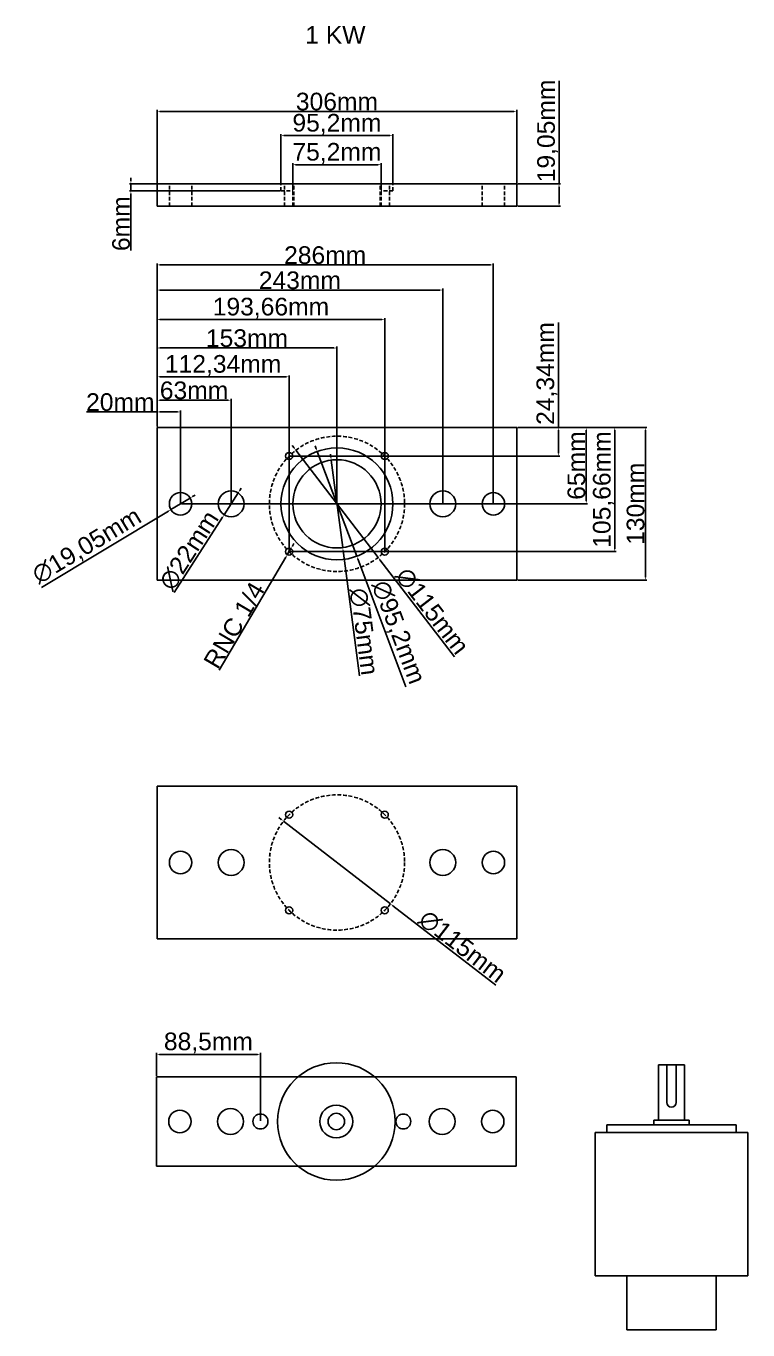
# Model space of a CAD drawing. Header units: centimetres. Extents: x 6534 to 31506, y 42826 to 109107.
# Drawn here: x 28963 to 29577, y 54862 to 55971 of the extents above; entities that cross this region are included whole.
import ezdxf

# ---------------------------------------------------------------- set-up
doc = ezdxf.new("R2010")
doc.units = ezdxf.units.CM
doc.header["$LTSCALE"] = 0.5
doc.linetypes.add('DASHED2', pattern=[9.525, 6.35, -3.175])
doc.styles.get("Standard").update_dxf_attribs({"font": 'arial.ttf'})
doc.dimstyles.new('ISO-25', dxfattribs={"dimtxt": 15, "dimasz": 2.5, "dimexe": 1.25, "dimexo": 0.625, "dimtad": 1, "dimtxsty": 'Standard', "dimcen": 2.5, "dimclrd": 1, "dimclre": 1, "dimadec": 0, "dimazin": 0, "dimtfac": 1, "dimtmove": 0, "dimatfit": 3, "dimfxl": 1, "dimarcsym": 0})

# ---------------------------------------------------------------- blocks, each defined once
blk = doc.blocks.new('*D366')
at = {"color": 1, "lineweight": -2, "transparency": 16777216}
for p, q in [((29074.6, 55837.1), (29074.6, 55899.4)), ((29077.1, 55898.1), (29378.1, 55898.1)), ((29380.6, 55837.1), (29380.6, 55899.4))]:
    blk.add_line(p, q, dxfattribs=at)
at = {"color": 1, "transparency": 16777216}
for points in [[(29077.1, 55898.5), (29077.1, 55897.7), (29074.6, 55898.1)], [(29378.1, 55898.5), (29378.1, 55897.7), (29380.6, 55898.1)]]:
    blk.add_solid(points, dxfattribs=at)
at = {"layer": 'Defpoints', "color": 0, "transparency": 16777216}
for p in [(29380.6, 55898.1), (29074.6, 55836.5), (29380.6, 55836.5)]:
    blk.add_point(p, dxfattribs=at)
at = {"color": 0, "transparency": 16777216, "insert": (29227.6, 55906.4), "char_height": 15, "attachment_point": 5}
blk.add_mtext('306mm', dxfattribs=at)
blk = doc.blocks.new('*D367')
at = {"color": 1, "lineweight": -2, "transparency": 16777216}
for p, q in [((29416.5, 55836.5), (29416.5, 55924)), ((29381.3, 55836.5), (29417.7, 55836.5)), ((29416.5, 55819.9), (29416.5, 55834)), ((29381.3, 55817.4), (29417.7, 55817.4))]:
    blk.add_line(p, q, dxfattribs=at)
at = {"color": 1, "transparency": 16777216}
for points in [[(29416, 55834), (29416.9, 55834), (29416.5, 55836.5)], [(29416, 55819.9), (29416.9, 55819.9), (29416.5, 55817.4)]]:
    blk.add_solid(points, dxfattribs=at)
at = {"layer": 'Defpoints', "color": 0, "transparency": 16777216}
for p in [(29380.6, 55836.5), (29416.5, 55836.5), (29380.6, 55817.4)]:
    blk.add_point(p, dxfattribs=at)
at = {"color": 0, "transparency": 16777216, "insert": (29406.8, 55881.5), "char_height": 15, "attachment_point": 5, "rotation": 90}
blk.add_mtext('19,05mm', dxfattribs=at)
blk = doc.blocks.new('*D368')
at = {"color": 1, "lineweight": -2, "transparency": 16777216}
for p, q in [((29074.6, 55642.5), (29014.6, 55642.5)), ((29074.6, 55630), (29074.6, 55643.8)), ((29092.1, 55642.5), (29077.1, 55642.5)), ((29094.6, 55565), (29094.6, 55643.8))]:
    blk.add_line(p, q, dxfattribs=at)
at = {"color": 1, "transparency": 16777216}
for points in [[(29077.1, 55643), (29077.1, 55642.1), (29074.6, 55642.5)], [(29092.1, 55643), (29092.1, 55642.1), (29094.6, 55642.5)]]:
    blk.add_solid(points, dxfattribs=at)
at = {"layer": 'Defpoints', "color": 0, "transparency": 16777216}
for p in [(29074.6, 55642.5), (29074.6, 55629.4), (29094.6, 55564.4)]:
    blk.add_point(p, dxfattribs=at)
at = {"color": 0, "transparency": 16777216, "insert": (29043.4, 55650.8), "char_height": 15, "attachment_point": 5}
blk.add_mtext('20mm', dxfattribs=at)
blk = doc.blocks.new('*D369')
at = {"color": 1, "lineweight": -2, "transparency": 16777216}
for p, q in [((29074.6, 55630), (29074.6, 55673.6)), ((29184.5, 55672.4), (29077.1, 55672.4)), ((29187, 55524.3), (29187, 55673.6))]:
    blk.add_line(p, q, dxfattribs=at)
at = {"color": 1, "transparency": 16777216}
for points in [[(29077.1, 55672.8), (29077.1, 55672), (29074.6, 55672.4)], [(29184.5, 55672.8), (29184.5, 55672), (29187, 55672.4)]]:
    blk.add_solid(points, dxfattribs=at)
at = {"layer": 'Defpoints', "color": 0, "transparency": 16777216}
for p in [(29074.6, 55672.4), (29074.6, 55629.4), (29187, 55523.7)]:
    blk.add_point(p, dxfattribs=at)
at = {"color": 0, "transparency": 16777216, "insert": (29130.8, 55682), "char_height": 15, "attachment_point": 5}
blk.add_mtext('112,34mm', dxfattribs=at)
blk = doc.blocks.new('*D370')
at = {"color": 1, "lineweight": -2, "transparency": 16777216}
for p, q in [((29074.6, 55630), (29074.6, 55698.1)), ((29225.1, 55696.9), (29077.1, 55696.9)), ((29227.6, 55565), (29227.6, 55698.1))]:
    blk.add_line(p, q, dxfattribs=at)
at = {"color": 1, "transparency": 16777216}
for points in [[(29077.1, 55697.3), (29077.1, 55696.4), (29074.6, 55696.9)], [(29225.1, 55697.3), (29225.1, 55696.4), (29227.6, 55696.9)]]:
    blk.add_solid(points, dxfattribs=at)
at = {"layer": 'Defpoints', "color": 0, "transparency": 16777216}
for p in [(29074.6, 55696.9), (29074.6, 55629.4), (29227.6, 55564.4)]:
    blk.add_point(p, dxfattribs=at)
at = {"color": 0, "transparency": 16777216, "insert": (29151.1, 55705.2), "char_height": 15, "attachment_point": 5}
blk.add_mtext('153mm', dxfattribs=at)
blk = doc.blocks.new('*D371')
at = {"color": 1, "lineweight": -2, "transparency": 16777216}
for p, q in [((29074.6, 55630), (29074.6, 55722.3)), ((29268.3, 55524.3), (29268.3, 55722.3)), ((29265.8, 55721), (29077.1, 55721))]:
    blk.add_line(p, q, dxfattribs=at)
at = {"color": 1, "transparency": 16777216}
for points in [[(29077.1, 55721.5), (29077.1, 55720.6), (29074.6, 55721)], [(29265.8, 55721.5), (29265.8, 55720.6), (29268.3, 55721)]]:
    blk.add_solid(points, dxfattribs=at)
at = {"layer": 'Defpoints', "color": 0, "transparency": 16777216}
for p in [(29074.6, 55721), (29074.6, 55629.4), (29268.3, 55523.7)]:
    blk.add_point(p, dxfattribs=at)
at = {"color": 0, "transparency": 16777216, "insert": (29171.5, 55730.7), "char_height": 15, "attachment_point": 5}
blk.add_mtext('193,66mm', dxfattribs=at)
blk = doc.blocks.new('*D372')
at = {"color": 1, "lineweight": -2, "transparency": 16777216}
for p, q in [((29074.6, 55630), (29074.6, 55768.8)), ((29358.1, 55767.6), (29077.1, 55767.6)), ((29360.6, 55565), (29360.6, 55768.8))]:
    blk.add_line(p, q, dxfattribs=at)
at = {"color": 1, "transparency": 16777216}
for points in [[(29077.1, 55768), (29077.1, 55767.1), (29074.6, 55767.6)], [(29358.1, 55768), (29358.1, 55767.1), (29360.6, 55767.6)]]:
    blk.add_solid(points, dxfattribs=at)
at = {"layer": 'Defpoints', "color": 0, "transparency": 16777216}
for p in [(29074.6, 55767.6), (29074.6, 55629.4), (29360.6, 55564.4)]:
    blk.add_point(p, dxfattribs=at)
at = {"color": 0, "transparency": 16777216, "insert": (29217.6, 55775.8), "char_height": 15, "attachment_point": 5}
blk.add_mtext('286mm', dxfattribs=at)
blk = doc.blocks.new('*D373')
at = {"color": 1, "lineweight": -2, "transparency": 16777216}
for p, q in [((29415.9, 55629.4), (29415.9, 55718.5)), ((29381.3, 55629.4), (29417.1, 55629.4)), ((29415.9, 55607.5), (29415.9, 55626.9)), ((29187.6, 55605), (29417.1, 55605))]:
    blk.add_line(p, q, dxfattribs=at)
at = {"color": 1, "transparency": 16777216}
for points in [[(29415.5, 55626.9), (29416.3, 55626.9), (29415.9, 55629.4)], [(29415.5, 55607.5), (29416.3, 55607.5), (29415.9, 55605)]]:
    blk.add_solid(points, dxfattribs=at)
at = {"layer": 'Defpoints', "color": 0, "transparency": 16777216}
for p in [(29380.6, 55629.4), (29415.9, 55629.4), (29187, 55605)]:
    blk.add_point(p, dxfattribs=at)
at = {"color": 0, "transparency": 16777216, "insert": (29406.2, 55675.2), "char_height": 15, "attachment_point": 5, "rotation": 90}
blk.add_mtext('24,34mm', dxfattribs=at)
blk = doc.blocks.new('*D374')
at = {"color": 1, "lineweight": -2, "transparency": 16777216}
for p, q in [((29381.3, 55629.4), (29440.8, 55629.4)), ((29439.6, 55566.9), (29439.6, 55626.9)), ((29095.3, 55564.4), (29440.8, 55564.4))]:
    blk.add_line(p, q, dxfattribs=at)
at = {"color": 1, "transparency": 16777216}
for points in [[(29439.2, 55626.9), (29440, 55626.9), (29439.6, 55629.4)], [(29439.2, 55566.9), (29440, 55566.9), (29439.6, 55564.4)]]:
    blk.add_solid(points, dxfattribs=at)
at = {"layer": 'Defpoints', "color": 0, "transparency": 16777216}
for p in [(29380.6, 55629.4), (29439.6, 55629.4), (29094.6, 55564.4)]:
    blk.add_point(p, dxfattribs=at)
at = {"color": 0, "transparency": 16777216, "insert": (29431.3, 55596.9), "char_height": 15, "attachment_point": 5, "rotation": 90}
blk.add_mtext('65mm', dxfattribs=at)
blk = doc.blocks.new('*D375')
at = {"color": 1, "lineweight": -2, "transparency": 16777216}
for p, q in [((29381.3, 55629.4), (29465.1, 55629.4)), ((29463.8, 55526.2), (29463.8, 55626.9)), ((29187.6, 55523.7), (29465.1, 55523.7))]:
    blk.add_line(p, q, dxfattribs=at)
at = {"color": 1, "transparency": 16777216}
for points in [[(29463.4, 55626.9), (29464.3, 55626.9), (29463.8, 55629.4)], [(29463.4, 55526.2), (29464.3, 55526.2), (29463.8, 55523.7)]]:
    blk.add_solid(points, dxfattribs=at)
at = {"layer": 'Defpoints', "color": 0, "transparency": 16777216}
for p in [(29380.6, 55629.4), (29463.8, 55629.4), (29187, 55523.7)]:
    blk.add_point(p, dxfattribs=at)
at = {"color": 0, "transparency": 16777216, "insert": (29454.2, 55576.5), "char_height": 15, "attachment_point": 5, "rotation": 90}
blk.add_mtext('105,66mm', dxfattribs=at)
blk = doc.blocks.new('*D376')
at = {"color": 1, "lineweight": -2, "transparency": 16777216}
for p, q in [((29381.3, 55629.4), (29491.1, 55629.4)), ((29489.9, 55501.9), (29489.9, 55626.9)), ((29381.3, 55499.4), (29491.1, 55499.4))]:
    blk.add_line(p, q, dxfattribs=at)
at = {"color": 1, "transparency": 16777216}
for points in [[(29489.5, 55626.9), (29490.3, 55626.9), (29489.9, 55629.4)], [(29489.5, 55501.9), (29490.3, 55501.9), (29489.9, 55499.4)]]:
    blk.add_solid(points, dxfattribs=at)
at = {"layer": 'Defpoints', "color": 0, "transparency": 16777216}
for p in [(29380.6, 55629.4), (29489.9, 55629.4), (29380.6, 55499.4)]:
    blk.add_point(p, dxfattribs=at)
at = {"color": 0, "transparency": 16777216, "insert": (29481.6, 55564.4), "char_height": 15, "attachment_point": 5, "rotation": 90}
blk.add_mtext('130mm', dxfattribs=at)
blk = doc.blocks.new('*D377')
at = {"color": 1, "lineweight": -2, "transparency": 16777216}
for p, q in [((29102.8, 55569.3), (29086.5, 55559.4)), ((29104.9, 55570.6), (29107.1, 55571.8)), ((28976.3, 55493.2), (29084.3, 55558.2))]:
    blk.add_line(p, q, dxfattribs=at)
at = {"color": 1, "transparency": 16777216}
for points in [[(29104.7, 55570.9), (29105.1, 55570.2), (29102.8, 55569.3)], [(29084.1, 55558.5), (29084.5, 55557.8), (29086.5, 55559.4)]]:
    blk.add_solid(points, dxfattribs=at)
at = {"layer": 'Defpoints', "color": 0, "transparency": 16777216}
for p in [(29102.8, 55569.3), (29086.5, 55559.4)]:
    blk.add_point(p, dxfattribs=at)
at = {"color": 0, "transparency": 16777216, "insert": (29015.2, 55528.1), "char_height": 15, "attachment_point": 5, "rotation": 31.0443}
blk.add_mtext('∅19,05mm', dxfattribs=at)
blk = doc.blocks.new('*D378')
at = {"color": 1, "lineweight": -2, "transparency": 16777216}
for p, q in [((29222.4, 55604), (29222.1, 55606.5)), ((29222.8, 55601.5), (29232.5, 55527.2)), ((29246.8, 55418.1), (29232.8, 55524.7))]:
    blk.add_line(p, q, dxfattribs=at)
at = {"color": 1, "transparency": 16777216}
for points in [[(29222.9, 55604.1), (29222, 55604), (29222.8, 55601.5)], [(29233.2, 55524.7), (29232.4, 55524.6), (29232.5, 55527.2)]]:
    blk.add_solid(points, dxfattribs=at)
at = {"layer": 'Defpoints', "color": 0, "transparency": 16777216}
for p in [(29222.8, 55601.5), (29232.5, 55527.2)]:
    blk.add_point(p, dxfattribs=at)
at = {"color": 0, "transparency": 16777216, "insert": (29250.6, 55455.7), "char_height": 15, "attachment_point": 5, "rotation": 277.4489}
blk.add_mtext('∅75mm', dxfattribs=at)
blk = doc.blocks.new('*D379')
at = {"color": 1, "lineweight": -2, "transparency": 16777216}
for p, q in [((29074.6, 55630), (29074.6, 55747.4)), ((29315.1, 55746.2), (29077.1, 55746.2)), ((29317.6, 55565), (29317.6, 55747.4))]:
    blk.add_line(p, q, dxfattribs=at)
at = {"color": 1, "transparency": 16777216}
for points in [[(29077.1, 55746.6), (29077.1, 55745.7), (29074.6, 55746.2)], [(29315.1, 55746.6), (29315.1, 55745.7), (29317.6, 55746.2)]]:
    blk.add_solid(points, dxfattribs=at)
at = {"layer": 'Defpoints', "color": 0, "transparency": 16777216}
for p in [(29074.6, 55746.2), (29074.6, 55629.4), (29317.6, 55564.4)]:
    blk.add_point(p, dxfattribs=at)
at = {"color": 0, "transparency": 16777216, "insert": (29196.1, 55754.4), "char_height": 15, "attachment_point": 5}
blk.add_mtext('243mm', dxfattribs=at)
blk = doc.blocks.new('*D380')
at = {"color": 1, "lineweight": -2, "transparency": 16777216}
for p, q in [((29074.6, 55630), (29074.6, 55653.8)), ((29135.1, 55652.5), (29077.1, 55652.5)), ((29137.6, 55565), (29137.6, 55653.8))]:
    blk.add_line(p, q, dxfattribs=at)
at = {"color": 1, "transparency": 16777216}
for points in [[(29077.1, 55652.9), (29077.1, 55652.1), (29074.6, 55652.5)], [(29135.1, 55652.9), (29135.1, 55652.1), (29137.6, 55652.5)]]:
    blk.add_solid(points, dxfattribs=at)
at = {"layer": 'Defpoints', "color": 0, "transparency": 16777216}
for p in [(29074.6, 55652.5), (29074.6, 55629.4), (29137.6, 55564.4)]:
    blk.add_point(p, dxfattribs=at)
at = {"color": 0, "transparency": 16777216, "insert": (29106.1, 55660.8), "char_height": 15, "attachment_point": 5}
blk.add_mtext('63mm', dxfattribs=at)
blk = doc.blocks.new('*D381')
at = {"color": 1, "lineweight": -2, "transparency": 16777216}
for p, q in [((29143.6, 55573.6), (29131.7, 55555.1)), ((29144.9, 55575.7), (29146.3, 55577.8)), ((29089.2, 55489), (29130.3, 55553))]:
    blk.add_line(p, q, dxfattribs=at)
at = {"color": 1, "transparency": 16777216}
for points in [[(29144.6, 55575.9), (29145.3, 55575.5), (29143.6, 55573.6)], [(29130, 55553.2), (29130.7, 55552.8), (29131.7, 55555.1)]]:
    blk.add_solid(points, dxfattribs=at)
at = {"layer": 'Defpoints', "color": 0, "transparency": 16777216}
for p in [(29143.6, 55573.6), (29131.7, 55555.1)]:
    blk.add_point(p, dxfattribs=at)
at = {"color": 0, "transparency": 16777216, "insert": (29101.8, 55524.7), "char_height": 15, "attachment_point": 5, "rotation": 57.2484}
blk.add_mtext('∅22mm', dxfattribs=at)
blk = doc.blocks.new('*D382')
at = {"color": 1, "lineweight": -2, "transparency": 16777216}
for p, q in [((29179.4, 55836.5), (29051.2, 55836.5)), ((29052.4, 55839), (29052.4, 55841.5)), ((29052.4, 55836.5), (29052.4, 55830.5)), ((29179.4, 55830.5), (29051.2, 55830.5)), ((29052.4, 55828), (29052.4, 55779.8))]:
    blk.add_line(p, q, dxfattribs=at)
at = {"color": 1, "transparency": 16777216}
for points in [[(29052, 55839), (29052.8, 55839), (29052.4, 55836.5)], [(29052, 55828), (29052.8, 55828), (29052.4, 55830.5)]]:
    blk.add_solid(points, dxfattribs=at)
at = {"layer": 'Defpoints', "color": 0, "transparency": 16777216}
for p in [(29180, 55836.5), (29052.4, 55830.5), (29180, 55830.5)]:
    blk.add_point(p, dxfattribs=at)
at = {"color": 0, "transparency": 16777216, "insert": (29044.1, 55802.6), "char_height": 15, "attachment_point": 5, "rotation": 90}
blk.add_mtext('6mm', dxfattribs=at)
blk = doc.blocks.new('*D383')
at = {"color": 1, "lineweight": -2, "transparency": 16777216}
for p, q in [((29188.5, 55526.3), (29185.4, 55521.1)), ((29189.8, 55528.4), (29191, 55530.6)), ((29127.5, 55422.9), (29184.2, 55519))]:
    blk.add_line(p, q, dxfattribs=at)
at = {"color": 1, "transparency": 16777216}
for points in [[(29189.4, 55528.6), (29190.1, 55528.2), (29188.5, 55526.3)], [(29183.8, 55519.2), (29184.5, 55518.7), (29185.4, 55521.1)]]:
    blk.add_solid(points, dxfattribs=at)
at = {"layer": 'Defpoints', "color": 0, "transparency": 16777216}
for p in [(29188.5, 55526.3), (29185.4, 55521.1)]:
    blk.add_point(p, dxfattribs=at)
at = {"color": 0, "transparency": 16777216, "insert": (29140.3, 55461.1), "char_height": 15, "attachment_point": 5, "rotation": 59.4591}
blk.add_mtext('RNC 1/4', dxfattribs=at)
blk = doc.blocks.new('*D384')
at = {"color": 1, "lineweight": -2, "transparency": 16777216}
for p, q in [((29210, 55611.2), (29209.1, 55613.6)), ((29210.9, 55608.9), (29244.4, 55519.8)), ((29286.1, 55408.8), (29245.3, 55517.5))]:
    blk.add_line(p, q, dxfattribs=at)
at = {"color": 1, "transparency": 16777216}
for points in [[(29210.4, 55611.4), (29209.6, 55611.1), (29210.9, 55608.9)], [(29245.7, 55517.6), (29244.9, 55517.3), (29244.4, 55519.8)]]:
    blk.add_solid(points, dxfattribs=at)
at = {"layer": 'Defpoints', "color": 0, "transparency": 16777216}
for p in [(29210.9, 55608.9), (29244.4, 55519.8)]:
    blk.add_point(p, dxfattribs=at)
at = {"color": 0, "transparency": 16777216, "insert": (29279.3, 55454.9), "char_height": 15, "attachment_point": 5, "rotation": 290.6129}
blk.add_mtext('∅95,2mm', dxfattribs=at)
blk = doc.blocks.new('*D385')
at = {"color": 1, "lineweight": -2, "transparency": 16777216}
for p, q in [((29191.1, 55612), (29189.6, 55613.9)), ((29192.6, 55610), (29262.6, 55518.7)), ((29327.6, 55434.1), (29264.2, 55516.8))]:
    blk.add_line(p, q, dxfattribs=at)
at = {"color": 1, "transparency": 16777216}
for points in [[(29191.4, 55612.2), (29190.8, 55611.7), (29192.6, 55610)], [(29264.5, 55517), (29263.8, 55516.5), (29262.6, 55518.7)]]:
    blk.add_solid(points, dxfattribs=at)
at = {"layer": 'Defpoints', "color": 0, "transparency": 16777216}
for p in [(29192.6, 55610), (29262.6, 55518.7)]:
    blk.add_point(p, dxfattribs=at)
at = {"color": 0, "transparency": 16777216, "insert": (29308.6, 55473.2), "char_height": 15, "attachment_point": 5, "rotation": 307.5019}
blk.add_mtext('∅115mm', dxfattribs=at)
blk = doc.blocks.new('*D386')
at = {"color": 1, "lineweight": -2, "transparency": 16777216}
for p, q in [((29180, 55837.1), (29180, 55878.7)), ((29182.5, 55877.5), (29272.7, 55877.5)), ((29275.2, 55837.1), (29275.2, 55878.7))]:
    blk.add_line(p, q, dxfattribs=at)
at = {"color": 1, "transparency": 16777216}
for points in [[(29182.5, 55877.9), (29182.5, 55877.1), (29180, 55877.5)], [(29272.7, 55877.9), (29272.7, 55877.1), (29275.2, 55877.5)]]:
    blk.add_solid(points, dxfattribs=at)
at = {"layer": 'Defpoints', "color": 0, "transparency": 16777216}
for p in [(29275.2, 55877.5), (29180, 55836.5), (29275.2, 55836.5)]:
    blk.add_point(p, dxfattribs=at)
at = {"color": 0, "transparency": 16777216, "insert": (29227.6, 55887.1), "char_height": 15, "attachment_point": 5}
blk.add_mtext('95,2mm', dxfattribs=at)
blk = doc.blocks.new('*D387')
at = {"color": 1, "lineweight": -2, "transparency": 16777216}
for p, q in [((29190, 55831.1), (29190, 55854)), ((29192.5, 55852.8), (29262.7, 55852.8)), ((29265.2, 55831.1), (29265.2, 55854))]:
    blk.add_line(p, q, dxfattribs=at)
at = {"color": 1, "transparency": 16777216}
for points in [[(29192.5, 55853.2), (29192.5, 55852.4), (29190, 55852.8)], [(29262.7, 55853.2), (29262.7, 55852.4), (29265.2, 55852.8)]]:
    blk.add_solid(points, dxfattribs=at)
at = {"layer": 'Defpoints', "color": 0, "transparency": 16777216}
for p in [(29265.2, 55852.8), (29190, 55830.5), (29265.2, 55830.5)]:
    blk.add_point(p, dxfattribs=at)
at = {"color": 0, "transparency": 16777216, "insert": (29227.6, 55862.4), "char_height": 15, "attachment_point": 5}
blk.add_mtext('75,2mm', dxfattribs=at)
blk = doc.blocks.new('*D388')
at = {"color": 1, "lineweight": -2, "transparency": 16777216}
for p, q in [((29180.1, 55296), (29178.2, 55297.5)), ((29182.1, 55294.5), (29273.1, 55224.2)), ((29362.7, 55155), (29275.1, 55222.6))]:
    blk.add_line(p, q, dxfattribs=at)
at = {"color": 1, "transparency": 16777216}
for points in [[(29180.4, 55296.3), (29179.9, 55295.7), (29182.1, 55294.5)], [(29275.4, 55223), (29274.9, 55222.3), (29273.1, 55224.2)]]:
    blk.add_solid(points, dxfattribs=at)
at = {"layer": 'Defpoints', "color": 0, "transparency": 16777216}
for p in [(29182.1, 55294.5), (29273.1, 55224.2)]:
    blk.add_point(p, dxfattribs=at)
at = {"color": 0, "transparency": 16777216, "insert": (29334.3, 55187.9), "char_height": 15, "attachment_point": 5, "rotation": 322.3267}
blk.add_mtext('∅115mm', dxfattribs=at)
blk = doc.blocks.new('*D435')
at = {"color": 1, "lineweight": -2, "transparency": 16777216}
for p, q in [((29074.1, 55077.8), (29074.1, 55097.4)), ((29160.1, 55096.1), (29076.6, 55096.1)), ((29162.6, 55039.7), (29162.6, 55097.4))]:
    blk.add_line(p, q, dxfattribs=at)
at = {"color": 1, "transparency": 16777216}
for points in [[(29076.6, 55096.5), (29076.6, 55095.7), (29074.1, 55096.1)], [(29160.1, 55096.5), (29160.1, 55095.7), (29162.6, 55096.1)]]:
    blk.add_solid(points, dxfattribs=at)
at = {"layer": 'Defpoints', "color": 0, "transparency": 16777216}
for p in [(29074.1, 55096.1), (29074.1, 55077.2), (29162.6, 55039.1)]:
    blk.add_point(p, dxfattribs=at)
at = {"color": 0, "transparency": 16777216, "insert": (29118.3, 55105.8), "char_height": 15, "attachment_point": 5}
blk.add_mtext('88,5mm', dxfattribs=at)

msp = doc.modelspace()

# ---------------------------------------------------------------- linework, layer by layer
for p, q in [((29380.627, 55836.486), (29074.627, 55836.486)), ((29074.627, 55836.486), (29074.627, 55817.436)), ((29190.969, 55836.486), (29182.969, 55836.486)), ((29264.286, 55836.486), (29272.286, 55836.486)), ((29380.627, 55817.436), (29380.627, 55836.486)), ((29074.627, 55817.436), (29380.627, 55817.436)), ((29074.627, 55629.351), (29380.627, 55629.351)), ((29074.627, 55499.351), (29074.627, 55629.351)), ((29380.627, 55629.351), (29380.627, 55499.351)), ((29227.627, 55564.351), (29302.551, 55564.351)), ((29380.627, 55499.351), (29074.627, 55499.351)), ((29074.627, 55324.319), (29380.627, 55324.319)), ((29074.627, 55194.319), (29074.627, 55324.319)), ((29380.627, 55324.319), (29380.627, 55194.319)), ((29380.627, 55194.319), (29074.627, 55194.319)), ((29501.094, 55087.287), (29523.094, 55087.287)), ((29501.094, 55087.287), (29501.094, 55040.287)), ((29508.094, 55055.287), (29508.094, 55087.287)), ((29512.094, 55087.287), (29516.094, 55087.287)), ((29516.094, 55087.287), (29516.094, 55055.287)), ((29523.094, 55087.287), (29523.094, 55040.287)), ((29074.07, 55077.153), (29380.07, 55077.153)), ((29074.07, 55000.953), (29074.07, 55077.153)), ((29380.07, 55077.153), (29380.07, 55000.953)), ((29457.094, 55036.287), (29567.094, 55036.287)), ((29457.094, 55036.287), (29457.094, 55029.787)), ((29497.094, 55040.287), (29497.094, 55036.287)), ((29497.094, 55040.287), (29527.094, 55040.287)), ((29501.094, 55036.287), (29523.094, 55036.287)), ((29527.094, 55040.287), (29527.094, 55036.287)), ((29567.094, 55036.287), (29567.094, 55029.787)), ((29447.094, 55029.787), (29447.094, 54907.787)), ((29577.094, 55029.787), (29447.094, 55029.787)), ((29577.094, 54907.787), (29577.094, 55029.787)), ((29380.07, 55000.953), (29074.07, 55000.953)), ((29447.094, 54907.787), (29577.094, 54907.787)), ((29474.094, 54907.787), (29474.094, 54861.787)), ((29550.094, 54907.787), (29550.094, 54861.787)), ((29474.094, 54861.787), (29550.094, 54861.787))]:
    msp.add_line(p, q)
at = {"linetype": 'DASHED2'}
for p, q in [((29085.102, 55817.436), (29085.102, 55836.486)), ((29104.152, 55817.436), (29104.152, 55836.486)), ((29182.969, 55817.436), (29182.969, 55836.486)), ((29190.969, 55817.436), (29190.969, 55836.486)), ((29264.286, 55817.436), (29264.286, 55836.486)), ((29272.286, 55817.436), (29272.286, 55836.486)), ((29351.102, 55817.436), (29351.102, 55836.486)), ((29370.152, 55817.436), (29370.152, 55836.486))]:
    msp.add_line(p, q, dxfattribs=at)
at = {"color": 3, "linetype": 'DASHED2'}
for p, q in [((29180.027, 55830.486), (29180.027, 55836.486)), ((29275.227, 55830.486), (29275.227, 55836.486)), ((29180.027, 55830.486), (29190.027, 55830.486)), ((29190.027, 55817.436), (29190.027, 55830.486)), ((29265.227, 55817.436), (29265.227, 55830.486)), ((29275.227, 55830.486), (29265.227, 55830.486))]:
    msp.add_line(p, q, dxfattribs=at)
at = {"linetype": 'DASHED2'}
for centre in [(29227.627, 55564.351), (29227.627, 55259.319)]:
    msp.add_circle(centre, 57.5, dxfattribs=at)
at = {"color": 30, "true_color": 0xf8991e}
for radius in [47.6, 37.5]:
    msp.add_circle((29227.627, 55564.351), radius, dxfattribs=at)
for centre, radius in [((29186.969, 55605.01), 3), ((29268.286, 55605.01), 3), ((29094.627, 55564.351), 9.525), ((29137.627, 55564.351), 11), ((29317.627, 55564.351), 11), ((29360.627, 55564.351), 9.525), ((29186.969, 55523.693), 3), ((29268.286, 55523.693), 3), ((29186.969, 55299.977), 3), ((29268.286, 55299.977), 3), ((29094.627, 55259.319), 9.525), ((29137.627, 55259.319), 11), ((29317.627, 55259.319), 11), ((29360.627, 55259.319), 9.525), ((29186.969, 55218.66), 3), ((29268.286, 55218.66), 3), ((29227.07, 55039.053), 50), ((29094.07, 55039.053), 9.525), ((29137.07, 55039.053), 11), ((29227.07, 55039.053), 13.99), ((29227.07, 55039.053), 7), ((29317.07, 55039.053), 11), ((29360.07, 55039.053), 9.525), ((29162.57, 55039.053), 6.35), ((29284.07, 55039.053), 6.35)]:
    msp.add_circle(centre, radius)
msp.add_arc((29512.094, 55055.287), 4, 180, 0)

# ---------------------------------------------------------------- texts
at = {"insert": (29200.696, 55970.684), "char_height": 15, "attachment_point": 1}
msp.add_mtext_dynamic_manual_height_columns('1 KW', width=876.24188, gutter_width=12.5, heights=[0], dxfattribs=at)

# ---------------------------------------------------------------- dimensions: what is measured, and where the dimension line sits
for base, p1, p2, picture, middle in [((29416.456, 55836.486), (29380.627, 55817.436), (29380.627, 55836.486), '*D367', (29406.816, 55881.47)), ((29052.409, 55830.486), (29180.027, 55836.486), (29180.027, 55830.486), '*D382', (29044.126, 55802.648)), ((29415.886, 55629.351), (29186.969, 55605.01), (29380.627, 55629.351), '*D373', (29406.246, 55675.169)), ((29439.57, 55629.351), (29094.627, 55564.351), (29380.627, 55629.351), '*D374', (29431.286, 55596.851)), ((29463.847, 55629.351), (29186.969, 55523.693), (29380.627, 55629.351), '*D375', (29454.207, 55576.522)), ((29489.9, 55629.351), (29380.627, 55499.351), (29380.627, 55629.351), '*D376', (29481.611, 55564.351))]:
    dim = msp.add_linear_dim(base=base, p1=p1, p2=p2, angle=90, dimstyle='ISO-25', override={"dimpost": 'mm'})
    dim.commit()
    dim.dimension.update_dxf_attribs({"geometry": picture, "text_midpoint": middle})
for base, p1, p2, picture, middle in [((29380.627, 55898.133), (29074.627, 55836.486), (29380.627, 55836.486), '*D366', (29227.627, 55898.133)), ((29275.227, 55877.48), (29180.027, 55836.486), (29275.227, 55836.486), '*D386', (29227.627, 55877.48)), ((29074.627, 55767.553), (29360.627, 55564.351), (29074.627, 55629.351), '*D372', (29217.627, 55767.553))]:
    dim = msp.add_linear_dim(base=base, p1=p1, p2=p2, dimstyle='ISO-25', override={"dimpost": 'mm'})
    dim.commit()
    dim.dimension.update_dxf_attribs({"geometry": picture, "text_midpoint": middle, "dimtype": 160})
for base, p1, p2, picture, middle in [((29265.227, 55852.776), (29190.027, 55830.486), (29265.227, 55830.486), '*D387', (29227.627, 55862.415)), ((29074.627, 55746.161), (29317.627, 55564.351), (29074.627, 55629.351), '*D379', (29196.127, 55754.449)), ((29074.627, 55721.047), (29268.286, 55523.693), (29074.627, 55629.351), '*D371', (29171.456, 55730.687)), ((29074.627, 55696.865), (29227.627, 55564.351), (29074.627, 55629.351), '*D370', (29151.127, 55705.153)), ((29074.627, 55672.392), (29186.969, 55523.693), (29074.627, 55629.351), '*D369', (29130.798, 55682.032)), ((29074.627, 55652.522), (29137.627, 55564.351), (29074.627, 55629.351), '*D380', (29106.127, 55660.811)), ((29074.627, 55642.546), (29094.627, 55564.351), (29074.627, 55629.351), '*D368', (29043.375, 55650.83)), ((29074.07, 55096.125), (29162.57, 55039.053), (29074.07, 55077.153), '*D435', (29118.32, 55105.764))]:
    dim = msp.add_linear_dim(base=base, p1=p1, p2=p2, dimstyle='ISO-25', override={"dimpost": 'mm'})
    dim.commit()
    dim.dimension.update_dxf_attribs({"geometry": picture, "text_midpoint": middle})
for p1, p2, picture, middle in [((29192.622, 55609.968), (29262.632, 55518.735), '*D385', (29301.665, 55467.87)), ((29210.869, 55608.904), (29244.385, 55519.799), '*D384', (29270.095, 55451.445)), ((29222.766, 55601.535), (29232.489, 55527.168), '*D378', (29241.985, 55454.537)), ((29102.788, 55569.263), (29086.466, 55559.439), '*D377', (29020.341, 55519.637)), ((29182.115, 55294.46), (29273.139, 55224.177), '*D388', (29328.995, 55181.048))]:
    dim = msp.add_diameter_dim_2p(p1=p1, p2=p2, dimstyle='ISO-25', override={"dimpost": 'mm'})
    dim.commit()
    dim.dimension.update_dxf_attribs({"geometry": picture, "text_midpoint": middle, "dimtype": 163})
dim = msp.add_diameter_dim_2p(p1=(29143.578, 55573.603), p2=(29131.676, 55555.1), dimstyle='ISO-25', override={"dimpost": 'mm'})
dim.commit()
dim.dimension.update_dxf_attribs({"geometry": '*D381', "text_midpoint": (29101.751, 55524.667)})
dim = msp.add_diameter_dim_2p(p1=(29188.493, 55526.276), p2=(29185.444, 55521.109), text='RNC 1/4', dimstyle='ISO-25', override={"dimpost": 'mm'})
dim.commit()
dim.dimension.update_dxf_attribs({"geometry": '*D383', "text_midpoint": (29147.554, 55456.89), "dimtype": 163})

doc.saveas('drawing.dxf')
